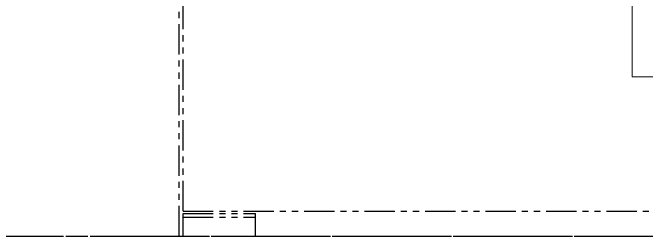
# Model space of a CAD drawing. Extents: x -2384 to 29887, y -2542 to 22350.
# Drawn here: x 5762 to 6594, y 993 to 1285 of the extents above; entities that cross this region are included whole.
import ezdxf

# ---------------------------------------------------------------- set-up
doc = ezdxf.new("R2010")
doc.units = 0
doc.header["$LTSCALE"] = 63.5
doc.header["$MEASUREMENT"] = 0
doc.linetypes.add('PHANTOM', pattern=[2.5, 1.25, -0.25, 0.25, -0.25, 0.25, -0.25])
doc.layers.get('0').update_dxf_attribs({"linetype": 'CONTINUOUS'})
doc.layers.add('4', color=6, linetype='PHANTOM')
doc.layers.add('Robots', color=6, linetype='CONTINUOUS')

# ---------------------------------------------------------------- blocks, each defined once
blk = doc.blocks.new('A$C7C571664')
at = {"ltscale": 0.5}
for p, q in [((-740, 0), (-740, 1100)), ((0, 1100), (-740, 1100)), ((0, 0), (0, 1100)), ((-735, 33.00003), (-735, 1095.40039)), ((-735, 1095.40039), (-5, 1095.40039)), ((-5, 33.00003), (-5, 1095.40039)), ((-735, 33.00003), (-5, 33.00003)), ((-735, 0), (-735, 30)), ((-735, 30), (-640, 30)), ((-735, 25), (-640, 25)), ((-640, 0), (-640, 30)), ((-740, 0), (0, 0))]:
    blk.add_line(p, q, dxfattribs=at)

msp = doc.modelspace()

# ---------------------------------------------------------------- linework, layer by layer
at = {"layer": '4'}
for p in [(149.14, 992.55), (669.83, 992.55)]:
    msp.add_line(p, (6952.97, 992.55), dxfattribs=at)
at = {"layer": 'Robots', "linetype": 'Continuous', "lineweight": 5}
for p, q in [((6574.97, 1306.58), (6574.97, 1201.55)), ((6574.97, 1201.55), (6680.01, 1201.55))]:
    msp.add_line(p, q, dxfattribs=at)

# ---------------------------------------------------------------- block references
at = {"layer": '4'}
msp.add_blockref('A$C7C571664', (6721.01, 992.55), dxfattribs=at)

doc.saveas('drawing.dxf')
